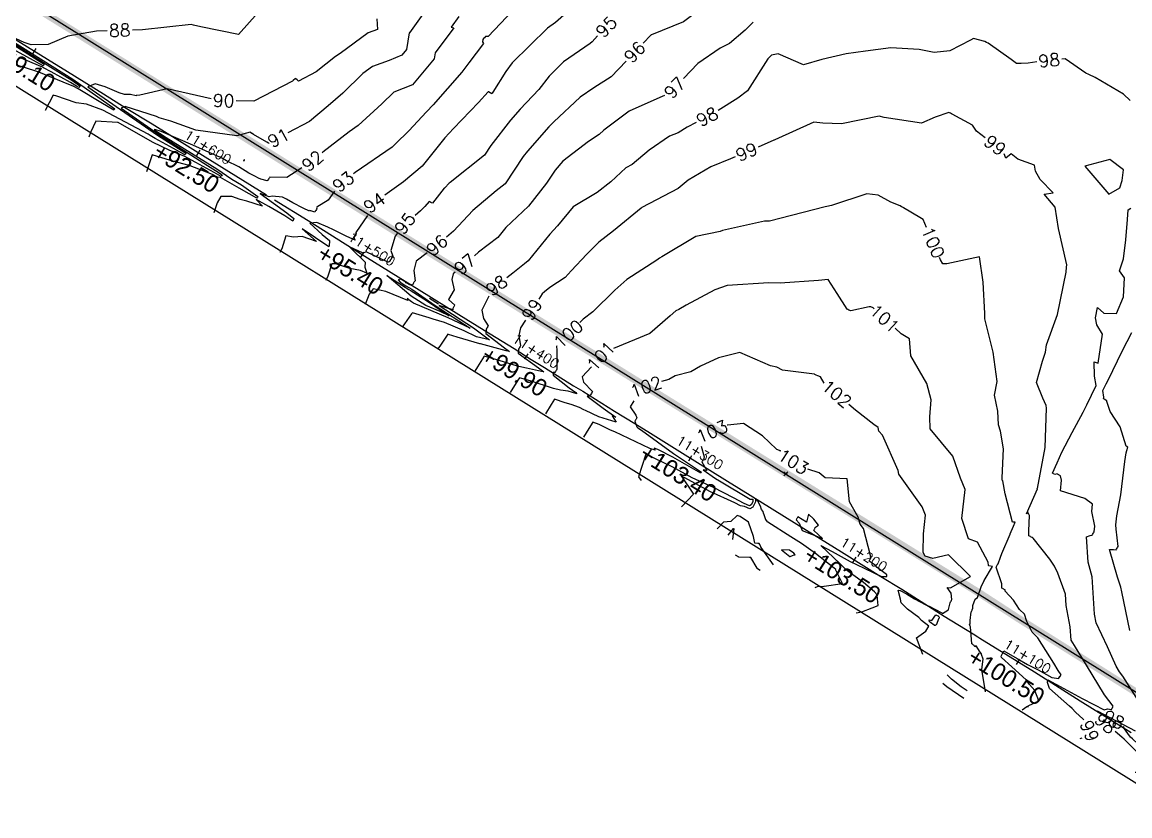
# Model space of a CAD drawing. Header units: metres. Extents: x 729358 to 732680, y 1423022 to 1426117.
# Drawn here: x 729674 to 730248, y 1424197 to 1424608 of the extents above; entities that cross this region are included whole.
import ezdxf
from ezdxf.enums import TextEntityAlignment as Align

# ---------------------------------------------------------------- set-up
doc = ezdxf.new("R2010")
doc.units = ezdxf.units.M
doc.header["$MEASUREMENT"] = 0
doc.header["$PDMODE"] = 35
doc.header["$PDSIZE"] = -10
doc.linetypes.add('CENTER_2', pattern=[2, 1.25, -0.25, 0.25, -0.25])
doc.linetypes.add('PHANTOM', pattern=[2.5, 1.25, -0.25, 0.25, -0.25, 0.25, -0.25])
for name, color, linetype in [('36Bound', 6, 'PHANTOM'), ('EG_Road', 240, 'Continuous'), ('HR36 IE-Exi_Xref$0$CONTOUR', 8, 'Continuous'), ('HR36 IE-Exi_Xref$0$CONTOURINDEX', 10, 'Continuous'), ('HR36 IE-Exi_Xref$0$CONTOURTEXT', 7, 'Continuous'), ('main-entrance', 7, 'Continuous'), ('Road', 160, 'Continuous'), ('STA', 1, 'Continuous'), ('STALBL', 7, 'Continuous')]:
    doc.layers.add(name, color=color, linetype=linetype)
doc.styles.add('HR36 IE-Exi_Xref$0$5mm', font='simplex', dxfattribs={"height": 5})
doc.styles.add('romans_3', font='romans.shx', dxfattribs={"height": 0.635})
doc.styles.add('Standard_3', font='txt')

# ---------------------------------------------------------------- blocks, each defined once
blk = doc.blocks.new('lbl_tic')
at = {"color": 1}
blk.add_line((0, -0.20825), (0, 0.20825), dxfattribs=at)
blk = doc.blocks.new('STA')
at = {"layer": 'STA', "color": 1}
blk.add_lwpolyline([(0, 2.7), (0, -2.7)], dxfattribs=at)

msp = doc.modelspace()

# ---------------------------------------------------------------- linework, layer by layer
at = {"layer": '36Bound', "const_width": 3.84}
msp.add_lwpolyline([(729994.08, 1425024.16), (729814.03, 1424892.64), (729759.93, 1424853.11), (729672.61, 1424789.3), (729609.04, 1424745.05), (729561.74, 1424689.64), (729684.85, 1424613.13), (729803.79, 1424539.21), (729872.43, 1424496.55), (730169.82, 1424312.49), (730190.04, 1424299.35), (730307.65, 1424225.72)], dxfattribs=at)
at = {"layer": 'HR36 IE-Exi_Xref$0$CONTOUR', "flags": 128}
for points, elevation in [([(729915.63, 1424652.59), (729907.46, 1424642.33), (729903.51, 1424637.21), (729889.95, 1424625.84), (729888.88, 1424624.84), (729889.61, 1424623.64), (729889.52, 1424623.64), (729889.46, 1424623.58), (729888.82, 1424622.93), (729888.76, 1424622.86), (729888.12, 1424622.21), (729874.21, 1424602.86), (729874.23, 1424602.86), (729874.13, 1424602.73), (729872.74, 1424594.08), (729870.31, 1424591.17), (729863.65, 1424588.47), (729855.02, 1424585.35), (729850.03, 1424581.68), (729839.75, 1424571.55), (729832.17, 1424564.98), (729822.45, 1424556.86), (729811.25, 1424550.94)], 91), ([(729941.64, 1424628.08), (729939.77, 1424626.82), (729933.96, 1424620.28), (729927.83, 1424614.42), (729915.07, 1424600.93), (729914.55, 1424600.95), (729913.62, 1424600.85), (729913.08, 1424600.19), (729912.68, 1424599.77), (729912.28, 1424599.36), (729912.05, 1424598.18), (729912.62, 1424597.33), (729905.02, 1424587.27), (729901.45, 1424582.34), (729886.49, 1424565.47), (729883.08, 1424561.93), (729873.99, 1424552.04), (729867.04, 1424545.23), (729865.25, 1424543.61), (729846.04, 1424530.36), (729845.17, 1424529.68)], 93), ([(730052.38, 1424608.37), (730048.27, 1424604.23), (730040.2, 1424597.19), (730035.36, 1424594.82), (730023.67, 1424586.97), (730016.23, 1424579.07)], 97), ([(729659.76, 1424603.11), (729688.45, 1424584.99), (729699.23, 1424578.2), (729703.41, 1424575.29), (729703.36, 1424575.2), (729702.89, 1424574.44), (729701.61, 1424575.21), (729698.5, 1424577.09), (729688.59, 1424582.54), (729684.64, 1424584.71), (729684.02, 1424585.05), (729672.1, 1424589.95)], 87), ([(729971.77, 1424601.17), (729968.91, 1424598.2), (729967.89, 1424597.33), (729954.16, 1424587.75), (729946.66, 1424580.3), (729941.37, 1424573.35), (729931.69, 1424563.3), (729926.66, 1424557.63), (729916.44, 1424544.49), (729913.06, 1424539.39), (729895.28, 1424525.28), (729894.78, 1424524.86), (729892.6, 1424522.57), (729892.16, 1424522.25), (729886.14, 1424514.5), (729885.67, 1424514.75), (729885.27, 1424514.98), (729884.8, 1424515.24), (729884.39, 1424515.47), (729882.2, 1424512.76), (729880.04, 1424510.61), (729877.2, 1424508.23)], 95), ([(730006.43, 1424570.32), (730003.96, 1424569.33), (729988.16, 1424562.26), (729975.01, 1424552.41), (729972.58, 1424550.12), (729967.12, 1424546.55), (729953.79, 1424536.32), (729949.74, 1424531.74), (729945.23, 1424524.98), (729936.01, 1424512.97), (729924.23, 1424501.95), (729920.06, 1424496.79), (729910.08, 1424489.1), (729907.97, 1424487.28)], 97), ([(729801.56, 1424545.83), (729801.37, 1424545.72), (729801.24, 1424545.67), (729800.41, 1424546.11), (729793.36, 1424550.08), (729793.4, 1424550.13), (729792.78, 1424550.62), (729792.56, 1424550.68), (729791.95, 1424551.17), (729791.76, 1424551.29), (729784.74, 1424549.43), (729763.49, 1424552.35), (729750.59, 1424557.08), (729750.55, 1424557.09), (729750.54, 1424557.09), (729750.53, 1424557.09), (729750.53, 1424557.09), (729750.52, 1424557.09), (729744.57, 1424558.8), (729743.11, 1424559.42), (729726.83, 1424564.59), (729724.79, 1424563.75), (729744.2, 1424550.22), (729769.59, 1424534.15), (729773.77, 1424531.55), (729777.19, 1424529.26), (729776.81, 1424528.64), (729776.67, 1424528.4), (729773.08, 1424530.44), (729763.47, 1424535.7), (729757.49, 1424538.98), (729750, 1424541.87), (729741.08, 1424546.23), (729723.22, 1424556.29), (729723.07, 1424556.34), (729722.94, 1424556.36), (729711.78, 1424557.11), (729709.02, 1424551.14), (729708.11, 1424548.79)], 91), ([(730172.63, 1424548.42), (730168.13, 1424551.87), (730166.05, 1424555.04), (730155.52, 1424560.67), (730155.1, 1424560.88), (730154.63, 1424561.12), (730154.16, 1424561.37), (730153.73, 1424561.57), (730146.8, 1424559.15), (730139.55, 1424555.99), (730120.37, 1424558.86), (730117.62, 1424559.54), (730098.24, 1424555.61), (730088.56, 1424556.06), (730083.76, 1424556.49), (730063.55, 1424547.38), (730063.3, 1424547.24), (730063.16, 1424547.21), (730054.92, 1424543.65)], 99), ([(729788.6, 1424537.01), (729788.32, 1424536.5), (729788.8, 1424536.66), (729788.78, 1424536.72), (729788.78, 1424536.73), (729788.69, 1424536.98), (729788.6, 1424537.01)], 91.5), ([(730043.12, 1424538.54), (730040.71, 1424537.5), (730030.5, 1424533.34), (730018.78, 1424526.42), (730013.49, 1424522.23), (729994.72, 1424512.24), (729994.48, 1424512.09), (729994.33, 1424512), (729980.03, 1424500.29), (729972.37, 1424494.29), (729966.16, 1424488.16), (729958.13, 1424479.54), (729954.94, 1424476.02), (729946.93, 1424470.85), (729944.29, 1424468.65), (729943.05, 1424467.65), (729941.27, 1424464.87)], 99), ([(730223.78, 1424246.92), (730223.4, 1424247.29), (730219.5, 1424251), (730219.49, 1424251.01), (730217.73, 1424252.86), (730216.28, 1424254.09), (730205.91, 1424263.2), (730204.91, 1424266.38), (730205.06, 1424267.65), (730213.38, 1424263.27), (730222.9, 1424258.09), (730228.97, 1424254.85), (730234.27, 1424252.06), (730235.97, 1424252.73), (730238.04, 1424252.34), (730238.35, 1424252.87), (730238.54, 1424253.2), (730238.85, 1424253.73), (730239.05, 1424254.07), (730234.48, 1424259.93), (730225.22, 1424275.21), (730218.89, 1424285.39), (730217.23, 1424288.2), (730216.71, 1424295.05), (730214.6, 1424306.14), (730214.23, 1424312.03), (730210.31, 1424322.91), (730208.61, 1424326.48), (730206.06, 1424330.17), (730197.56, 1424341.07), (730197.08, 1424341.4), (730196.96, 1424341.46), (730196.17, 1424341.8), (730196.05, 1424341.86), (730195.26, 1424342.21), (730195.22, 1424343.9), (730195.22, 1424343.9), (730195.31, 1424344.82), (730195.59, 1424352.85), (730194.81, 1424354.57), (730194.08, 1424353.65), (730195.93, 1424357.96), (730199.7, 1424366.57), (730199.63, 1424366.57), (730199.44, 1424366.61), (730199.7, 1424366.73), (730203.66, 1424388.02), (730203.66, 1424388.04), (730203.67, 1424388.05), (730204.44, 1424408.37), (730204.22, 1424409.79), (730202.59, 1424413.53), (730199.29, 1424421.62), (730202.36, 1424432.73), (730203.91, 1424437.47), (730204.44, 1424441.25), (730210.1, 1424456.91), (730214.6, 1424478.9), (730214.8, 1424481.43), (730214.92, 1424482.61), (730210.6, 1424501.4), (730208.85, 1424512.43), (730203.27, 1424519.2), (730207.8, 1424519.91), (730201.22, 1424526.84), (730198.71, 1424531.14), (730198.23, 1424534.3), (730189.58, 1424537.35), (730186.1, 1424540.15), (730183.37, 1424537.87), (730182.41, 1424540.05)], 99), ([(730224.37, 1424533.66), (730236.77, 1424519.24), (730242.44, 1424522.5), (730243.63, 1424526.31), (730244.37, 1424531.76), (730237.24, 1424537.14), (730224.37, 1424533.66)], 98.5), ([(729835.47, 1424520.82), (729832.2, 1424516.08), (729826.18, 1424512.56), (729826.01, 1424512.19), (729826.23, 1424511.65), (729825.99, 1424511.27), (729825.7, 1424510.81), (729825.45, 1424510.42), (729825.16, 1424509.96), (729822.57, 1424510.76), (729822.39, 1424510.37), (729819.18, 1424511.9), (729813.89, 1424514.69), (729810.5, 1424516.55), (729808.44, 1424517.64), (729803.18, 1424518.13), (729801.62, 1424517.88), (729796.9, 1424519.63), (729810.75, 1424509.53), (729814.27, 1424506.61), (729814.23, 1424506.07), (729813.77, 1424505.32), (729809.66, 1424508.08), (729801.36, 1424512.79), (729794.84, 1424516.49), (729798.12, 1424512.97), (729789.98, 1424515.58), (729786.43, 1424516.41), (729782.11, 1424518.05), (729776.56, 1424517.96), (729774.59, 1424514.75), (729772.78, 1424509.6)], 93), ([(729867.9, 1424498.88), (729866.8, 1424497.48), (729864.54, 1424490.03), (729865.71, 1424487.07), (729864.84, 1424485.83), (729864.88, 1424485.72), (729864.33, 1424485), (729864.28, 1424484.92), (729863.67, 1424484.24), (729863.61, 1424484.16), (729863.26, 1424483.93), (729863.25, 1424483.93), (729863.19, 1424483.94), (729863.18, 1424483.94), (729863.09, 1424484), (729863.09, 1424484), (729863.05, 1424484.03), (729851.9, 1424489.44), (729850.24, 1424488.71), (729843.16, 1424492), (729843.16, 1424492), (729844.07, 1424491.02), (729851.34, 1424483.97), (729851.18, 1424481.48), (729852.2, 1424478.29), (729848.8, 1424479.68), (729843.34, 1424480.78), (729836.1, 1424483.21), (729834.07, 1424483.06), (729831.89, 1424476.83), (729830.99, 1424474.44)], 95), ([(729887.4, 1424461.14), (729894.83, 1424456.25), (729890.13, 1424458.46), (729882.76, 1424461.59), (729875.1, 1424466.38), (729862.52, 1424477.04), (729873.95, 1424469.81), (729875.17, 1424469.08), (729883.13, 1424464.12), (729887.4, 1424461.14)], 95.5), ([(729897.99, 1424478.8), (729896.94, 1424478.01), (729896.19, 1424474.99), (729897.48, 1424469.68), (729894.45, 1424464.63), (729894.46, 1424464.62), (729897.79, 1424461.75), (729897.64, 1424461.52), (729897.27, 1424460.89), (729897.13, 1424460.66), (729896.76, 1424460.04), (729896.74, 1424459.29), (729889.68, 1424461.63), (729907.41, 1424449.97), (729915.71, 1424443.84), (729909.05, 1424445.38), (729902.61, 1424448.4), (729892.35, 1424452.77), (729886.54, 1424454.43), (729884.4, 1424455.12), (729875.8, 1424457.84), (729875.37, 1424457.19), (729870.52, 1424450.39)], 97), ([(730115.04, 1424459.81), (730114.52, 1424460.29), (730113.39, 1424460.87), (730112.45, 1424460.88), (730102.93, 1424458.8), (730102.42, 1424459.01), (730102.01, 1424459.21), (730101.51, 1424459.42), (730101.09, 1424459.6), (730095.95, 1424467.71), (730095.95, 1424467.78), (730091.18, 1424475.08), (730086.2, 1424474.51), (730066.38, 1424473.15), (730060.49, 1424473.23), (730038.93, 1424471.97), (730032.47, 1424469.66), (730017.63, 1424461.75), (730013.78, 1424459.56), (730012.27, 1424458.79), (730009.45, 1424456.16), (729998.8, 1424447.04), (729979.99, 1424439.36)], 101), ([(729934.33, 1424454.04), (729931.73, 1424449.98), (729931, 1424446.09), (729931.85, 1424440.7), (729931.63, 1424440.37), (729931.32, 1424439.85), (729931.1, 1424439.52), (729930.78, 1424439), (729930.74, 1424438.13), (729930.58, 1424436.84), (729941.09, 1424429.32), (729943.88, 1424427.15), (729942.71, 1424427.33), (729934.86, 1424429.12), (729930.9, 1424429.95), (729929.68, 1424430.27), (729918.99, 1424433.53), (729912.91, 1424435.31), (729909.5, 1424429.8), (729908.12, 1424427.58)], 99), ([(730172.77, 1424261.47), (730170.84, 1424273.05), (730171.52, 1424278.41), (730170.72, 1424280.84), (730170.72, 1424280.84), (730170.72, 1424280.92), (730170.73, 1424281.03), (730170.74, 1424281.14), (730170.09, 1424281.95), (730168.04, 1424285.31), (730167.22, 1424284.82), (730166.85, 1424285.5), (730166.55, 1424285.67), (730166, 1424286.18), (730165.76, 1424286.31), (730164.96, 1424295.14), (730164.88, 1424295.53), (730164.49, 1424296.38), (730164.3, 1424296.57), (730164.76, 1424296.59), (730164.8, 1424296.7), (730164.92, 1424298.42), (730165.44, 1424302.91), (730165.49, 1424303.07), (730165.81, 1424303.83), (730165.87, 1424304), (730166.19, 1424304.76), (730166.27, 1424306.12), (730166.28, 1424306.16), (730167.51, 1424309.53), (730168.61, 1424310.33), (730168.61, 1424310.34), (730170.77, 1424316.36), (730172.12, 1424319), (730172.14, 1424319.05), (730172.17, 1424319.1), (730176.39, 1424326.43), (730174.49, 1424326.8), (730174.44, 1424326.83), (730174.2, 1424328.55), (730168.69, 1424338.96), (730163.98, 1424340.73), (730160.48, 1424351.21), (730162.32, 1424366.25), (730159.83, 1424372.08), (730155.8, 1424383.56), (730144.08, 1424397.68), (730143.95, 1424403.84), (730144.7, 1424412.78), (730142.36, 1424421.09), (730134.19, 1424435.55), (730133.47, 1424444.37), (730129.08, 1424446.93), (730125.92, 1424449.83)], 101), ([(730247.63, 1424293.28), (730243.49, 1424313.2), (730242.99, 1424315.63), (730241.14, 1424320.91), (730237.08, 1424335.26), (730239.07, 1424335.21), (730240.46, 1424334.97), (730240.71, 1424335.37), (730240.99, 1424335.82), (730241.24, 1424336.22), (730241.52, 1424336.67), (730240.51, 1424345.78), (730240.37, 1424347.94), (730240.92, 1424352.65), (730242.93, 1424363.46), (730245.09, 1424380.7), (730245.7, 1424385.17), (730245.99, 1424386.47), (730246.65, 1424388.21), (730246.65, 1424388.23), (730245.65, 1424388.72), (730245.64, 1424388.74), (730242.56, 1424398.7), (730237.46, 1424406.59), (730235.69, 1424411.83), (730235.74, 1424412.25), (730235.73, 1424412.26), (730234.89, 1424412.77), (730234.84, 1424412.8), (730234.04, 1424413.3), (730234.09, 1424413.81), (730234.1, 1424414.11), (730233.58, 1424417.5), (730235.39, 1424420.93), (730236.13, 1424422.5), (730236.13, 1424422.5), (730243.87, 1424438.25), (730248.61, 1424447.63)], 97), ([(729968.52, 1424429.85), (729963.77, 1424424.68), (729964.45, 1424421.87), (729969.17, 1424417.05), (729968.95, 1424416.67), (729968.65, 1424416.2), (729968.43, 1424415.82), (729968.13, 1424415.34), (729967.41, 1424414.59), (729966.32, 1424414.52), (729974.66, 1424408.42), (729974.66, 1424408.42), (729981.24, 1424403.69), (729979.32, 1424404.33), (729981.3, 1424401.22), (729972.48, 1424403.94), (729965.52, 1424407.21), (729964.67, 1424407.54), (729962.43, 1424408.66), (729957.99, 1424410.22), (729955.02, 1424411.2), (729949.44, 1424413.06), (729947.78, 1424410.37), (729944.72, 1424405.43)], 101), ([(730066.56, 1424386.06), (730066.48, 1424386.17), (730066.48, 1424386.21), (730066.48, 1424386.21), (730065.99, 1424386.43), (730065.56, 1424386.62), (730065.14, 1424386.81), (730064.63, 1424386.98), (730064.55, 1424387.12), (730057.28, 1424393.98), (730047.41, 1424400.4), (730039.1, 1424399.64), (730038.87, 1424399.55)], 103), ([(730025.42, 1424388.65), (730026.96, 1424383.2), (730026.84, 1424382.25), (730026.59, 1424381.84), (730026.32, 1424381.4), (730026.06, 1424380.99), (730025.79, 1424380.55), (730028.43, 1424376.09), (730026.4, 1424376.42), (730032.88, 1424372.01), (730032.88, 1424372.01), (730032.91, 1424371.99), (730034.97, 1424370.69), (730050.92, 1424361.25), (730052.13, 1424361.23), (730052.13, 1424359.91), (730051.33, 1424358.29), (730050.41, 1424357.77), (730047.76, 1424358.94), (730042.15, 1424361.97), (730031.79, 1424367.36), (730020.86, 1424372.32), (730010.49, 1424378), (729996.69, 1424384.59), (729993.01, 1424372.88), (729994.39, 1424370.96)], 103), ([(730066.5, 1424386.26), (730066.52, 1424386.3), (730066.51, 1424386.3), (730066.07, 1424386.45), (730066.5, 1424386.26)], 103), ([(730105.78, 1424302.36), (730108.68, 1424302.82), (730114.07, 1424304.93), (730117.17, 1424306.25), (730116.88, 1424309.6), (730116.74, 1424311.73), (730115.23, 1424313.25), (730109.59, 1424318.01), (730104.12, 1424322.04), (730100.56, 1424324.67), (730097.53, 1424327.78), (730087.43, 1424337.21), (730093.31, 1424334.23), (730102.65, 1424329.05), (730102.67, 1424329.04), (730109.97, 1424325.59), (730118.83, 1424321.17), (730118.84, 1424321.17), (730118.87, 1424321.16), (730119.35, 1424321.18), (730121.08, 1424321.19), (730121.1, 1424321.19), (730121.64, 1424321.26), (730121.6, 1424321.84), (730121.64, 1424321.89), (730121.69, 1424322.02), (730121.68, 1424322.07), (730121.59, 1424322.2), (730121.55, 1424322.27), (730116.67, 1424325.87), (730115.59, 1424327.1), (730112.44, 1424329.17), (730112.66, 1424329.54), (730112.94, 1424330.04), (730113.16, 1424330.41), (730113.44, 1424330.91), (730113.18, 1424332.05), (730109.63, 1424346.14), (730107.84, 1424348.27), (730106.82, 1424351.91), (730102.28, 1424359.89), (730101.13, 1424371.72), (730089.7, 1424372.39), (730086.52, 1424374.94), (730080.75, 1424376.87)], 103), ([(730084.47, 1424315.54), (730085.72, 1424315.99), (730088.94, 1424316.13), (730089.26, 1424316.15), (730098.65, 1424317.51), (730095.31, 1424324.49), (730095.18, 1424324.85), (730094.45, 1424325.46), (730084.73, 1424333.14), (730077.41, 1424338.31), (730077.4, 1424338.32), (730071.96, 1424341.7), (730059.94, 1424349.42), (730059.86, 1424349.5), (730059.77, 1424349.56), (730058.95, 1424350.68), (730058.89, 1424350.78), (730058.86, 1424350.88), (730058.78, 1424351.04), (730057.94, 1424353.58), (730057.93, 1424353.64), (730057.94, 1424353.73), (730057.91, 1424353.74), (730057.83, 1424353.89), (730057.83, 1424354.04), (730057.56, 1424354.87), (730056.65, 1424355.91), (730056.12, 1424357.57), (730054.76, 1424360.21), (730054.75, 1424360.21), (730053.62, 1424361.23), (730053.62, 1424361.23), (730053.62, 1424359.91), (730052.23, 1424357.11), (730050.63, 1424356.22), (730047.9, 1424357.42), (730045.75, 1424357.88), (730042.89, 1424359.32), (730029.98, 1424365.19), (730015.12, 1424373.32), (730021.48, 1424363.77), (730015.3, 1424357.34)], 103.5), ([(730077.79, 1424345.04), (730077.81, 1424345.02), (730077.82, 1424345.02), (730088.24, 1424340.87), (730083.8, 1424345.06), (730084.12, 1424345.64), (730084.28, 1424345.94), (730084.6, 1424346.52), (730084.76, 1424346.82), (730086.33, 1424347.76), (730086.32, 1424347.76), (730083.91, 1424350.94), (730081.03, 1424353.45), (730080.11, 1424349.42), (730075.49, 1424352.08), (730075.14, 1424351.44), (730075, 1424351.21), (730074.64, 1424350.55), (730076.15, 1424348.85), (730077.79, 1424345.04)], 103.5), ([(730055.97, 1424324.3), (730054.68, 1424325.22), (730054.67, 1424325.22), (730054.63, 1424325.26), (730054.59, 1424325.29), (730054.49, 1424325.45), (730051.18, 1424331.05), (730050.51, 1424331.07), (730044.92, 1424331.25), (730044.92, 1424331.25), (730044.92, 1424331.25), (730044.87, 1424331.27), (730044.87, 1424331.27), (730044.74, 1424331.33), (730043.28, 1424332.27)], 104.5), ([(730144.93, 1424298.37), (730147.02, 1424301.31), (730147.71, 1424301.03), (730148.26, 1424300.75), (730148.29, 1424300.73), (730148.44, 1424300.62), (730148.54, 1424300.43), (730148.87, 1424300.07), (730148.86, 1424299.87), (730148.88, 1424299.8), (730148.48, 1424299.23), (730147.34, 1424296.36), (730147.31, 1424296.32), (730147.26, 1424296.25), (730146.9, 1424295.95), (730146.74, 1424295.84), (730146.61, 1424295.84), (730146.41, 1424295.83), (730146.21, 1424295.93), (730144.29, 1424297.36), (730143.85, 1424297.77), (730143.67, 1424298.79), (730144.93, 1424298.37)], 101), ([(730161.66, 1424258.03), (730152.73, 1424264.08), (730150.64, 1424265.75)], 102.5), ([(730266.62, 1424209.97), (730269.42, 1424212.48), (730270.25, 1424213.02), (730267.68, 1424218.61), (730266.96, 1424220.22), (730262.28, 1424224.5), (730259.72, 1424227.09), (730249.01, 1424237.04), (730247.89, 1424238.06), (730247.46, 1424238.7), (730243.9, 1424243.51), (730244.59, 1424243.15)], 97.5), ([(730221.92, 1424237.33), (730222.82, 1424237.64)], 99)]:
    msp.add_lwpolyline(points, dxfattribs=dict(at, elevation=elevation))
at = {"layer": 'HR36 IE-Exi_Xref$0$CONTOURINDEX', "flags": 128}
for points, elevation in [([(729877.64, 1424685.08), (729873.34, 1424681.18), (729868.93, 1424677.22), (729860.38, 1424669.91), (729847.91, 1424660.02), (729835.91, 1424645.8), (729834.3, 1424644.15), (729821.76, 1424632.28), (729818.04, 1424629.49), (729804.56, 1424616.32), (729795.72, 1424613.1), (729785.6, 1424601.98), (729766.17, 1424605.91), (729762.32, 1424606.82), (729761.16, 1424607.02), (729735.9, 1424604.32), (729730.63, 1424604.24)], 88), ([(730139.27, 1424666.66), (730139.22, 1424666.66), (730133.05, 1424665.62), (730112.98, 1424668.14), (730110.91, 1424668.01), (730092.8, 1424654.84), (730076.3, 1424647.24), (730074.63, 1424646.11), (730072.91, 1424645.6), (730058.72, 1424642.32), (730045.18, 1424631.47), (730042.2, 1424629.55), (730037.23, 1424625.7), (730029.99, 1424619.49), (730027.43, 1424616.86), (730016.26, 1424608.44), (729999.77, 1424601.8), (729999.57, 1424601.72), (729999.42, 1424601.56), (729995.46, 1424597.43)], 96), ([(729899.88, 1424611.2), (729895.89, 1424605.65), (729897.28, 1424605.39), (729887.49, 1424592.34), (729886.99, 1424589.29), (729875.89, 1424575.93), (729866.12, 1424571.97), (729859.99, 1424565.97), (729847.67, 1424554.82), (729842.93, 1424551.56), (729829.38, 1424540.91), (729829.07, 1424540.64)], 92), ([(729956.83, 1424614.32), (729955.67, 1424613.11), (729949.9, 1424608.19), (729945.73, 1424605.28), (729927.5, 1424587.16), (729924.15, 1424582.75), (729917.52, 1424572.06), (729917.14, 1424571.53), (729916.93, 1424571.27), (729916.07, 1424571.7), (729916.04, 1424571.71), (729915.17, 1424572.14), (729915.14, 1424572.16), (729915.08, 1424572.21), (729910.07, 1424566.69), (729897.1, 1424553.2), (729892.63, 1424548.34), (729880.9, 1424533.75), (729871.18, 1424525.57), (729861.51, 1424518.64)], 94), ([(729857.42, 1424609.99), (729857.64, 1424604.58), (729852.88, 1424602.85), (729838.33, 1424592.16), (729835.9, 1424590.59), (729825.96, 1424582.63), (729816.81, 1424577.81), (729816.1, 1424578.39), (729816.03, 1424578.44), (729815.32, 1424579.01), (729815.25, 1424579.06), (729813.93, 1424578.13), (729813.65, 1424577.79), (729793.67, 1424567.33), (729784.51, 1424567.51)], 90), ([(729717.54, 1424603.83), (729711.97, 1424603.59), (729697.15, 1424601.13), (729687.07, 1424596.79), (729678.26, 1424596.55), (729674.57, 1424597.82), (729668.12, 1424600.75), (729667.19, 1424600.4), (729667.64, 1424598.9), (729699.72, 1424578.7), (729721.53, 1424563.5), (729721.26, 1424563.07), (729721, 1424562.65), (729714.36, 1424566.67), (729702.52, 1424573.84), (729700.04, 1424575.16), (729697.77, 1424576.02), (729682.21, 1424582.41), (729674.21, 1424585.01), (729667.94, 1424586.67), (729658.24, 1424590.53), (729653.21, 1424592.47), (729650.19, 1424586.77), (729648.98, 1424584.48)], 88), ([(729659.35, 1424602.64), (729684.91, 1424586.5), (729684.57, 1424585.95), (729684.39, 1424585.65), (729675.97, 1424590.27), (729666.83, 1424595.29)], 86), ([(730199.34, 1424587.69), (730194.97, 1424587.09), (730191.3, 1424586.93), (730188.93, 1424586.95), (730186.11, 1424588.93), (730174.21, 1424597.37), (730173.35, 1424597.84), (730173.34, 1424597.85), (730172.48, 1424598.32), (730172.46, 1424598.33), (730166.66, 1424599.85), (730164.99, 1424598.94), (730154.27, 1424593.54), (730146.26, 1424592.57), (730138.48, 1424594.2), (730123.72, 1424594.98), (730110.66, 1424593.3), (730100.62, 1424591.9), (730087.93, 1424588.92), (730078.47, 1424586.26), (730065.36, 1424591.86), (730061.9, 1424591.16), (730060.05, 1424589.3), (730049.46, 1424572.75), (730044.52, 1424568.93), (730034.29, 1424562.53)], 98), ([(729986.56, 1424588.15), (729978.78, 1424580.04), (729969.77, 1424574.27), (729962.76, 1424569.51), (729949.07, 1424556.68), (729946.56, 1424554.07), (729935.37, 1424541.45), (729933.22, 1424538.69), (729923.88, 1424524.6), (729919.25, 1424520.93), (729907.17, 1424510.76), (729897.06, 1424500.1), (729893.44, 1424496.97)], 96), ([(730247.85, 1424567.68), (730244.3, 1424571.01), (730229.6, 1424579.7), (730226.31, 1424581.23), (730224.81, 1424581.93), (730214.15, 1424589.33), (730212.36, 1424589.17)], 98), ([(729771.43, 1424568.56), (729748.76, 1424573.77), (729734.49, 1424570.52), (729732.64, 1424570.4), (729732.63, 1424570.32), (729732.58, 1424570.2), (729729.71, 1424570.81), (729726.58, 1424570.93), (729723.83, 1424571.72), (729716.59, 1424574.79), (729711.41, 1424576.44), (729707.61, 1424574.88), (729743.72, 1424549.71), (729758.37, 1424540.43), (729758.12, 1424540.01), (729757.85, 1424539.58), (729751.97, 1424542.8), (729742.53, 1424547.98), (729739.85, 1424549.6), (729738.75, 1424550.26), (729715.36, 1424562.66), (729706.79, 1424565.92), (729701.46, 1424566.49), (729690.95, 1424570.13), (729690.04, 1424570.37), (729689.64, 1424570.53), (729685.5, 1424562.52), (729685.48, 1424562.5)], 90), ([(730022.78, 1424556.28), (730018.13, 1424553.86), (730013.58, 1424551.04), (730008.96, 1424549.19), (729998.48, 1424541.97), (729989.7, 1424534.62), (729986.33, 1424532.88), (729978.62, 1424525.62), (729971.47, 1424520.06), (729959.18, 1424512.64), (729950.97, 1424502.8), (729946.98, 1424498.46), (729935.8, 1424484.74), (729933.82, 1424483.09), (729927.89, 1424478.3), (729924.66, 1424475.84)], 98), ([(729818.45, 1424532.93), (729810.68, 1424527.88), (729801.82, 1424528.04), (729801.7, 1424527.76), (729801.36, 1424527.27), (729801.14, 1424526.92), (729800.8, 1424526.44), (729800.58, 1424526.1), (729797.29, 1424526.94), (729796.01, 1424527.46), (729794.18, 1424528.47), (729791.04, 1424530.13), (729791.03, 1424530.13), (729785.77, 1424533.31), (729779.45, 1424536.55), (729779.43, 1424536.56), (729776.17, 1424538.34), (729775.19, 1424538.78), (729761.94, 1424544.53), (729745.65, 1424551.66), (729745.65, 1424551.66), (729742.25, 1424552.74), (729741.96, 1424552.62), (729744.67, 1424550.74), (729748.21, 1424548.5), (729774.36, 1424532.27), (729782.13, 1424527.06), (729787.2, 1424524.12), (729795.73, 1424517.94), (729795.53, 1424517.61), (729795.21, 1424517.08), (729791.13, 1424519.4), (729785.94, 1424522.34), (729776.31, 1424527.81), (729774.77, 1424527.97), (729772.23, 1424529.33), (729759.67, 1424534.26), (729759.39, 1424534.25), (729750.46, 1424536.62), (729740.95, 1424539.59), (729740.25, 1424537.53), (729737.93, 1424530.75)], 92), ([(730142.24, 1424501.96), (730140.44, 1424506.11), (730138.73, 1424507.09), (730130.35, 1424512.18), (730130.19, 1424512.26), (730129.47, 1424512.64), (730129.31, 1424512.73), (730128.58, 1424513.11), (730123.76, 1424515.04), (730117.1, 1424518.78), (730111.24, 1424519.45), (730092.99, 1424513.4), (730090.61, 1424512.86), (730089.62, 1424512.61), (730060.77, 1424505.31), (730058.18, 1424505.31), (730036.46, 1424500.32), (730035.24, 1424499.9), (730022.7, 1424497.36), (730005.04, 1424486.73), (730003.91, 1424486.09), (730002.43, 1424485.1), (729986.83, 1424474.98), (729980.66, 1424469.55), (729969.33, 1424458.3), (729964.23, 1424454.51), (729962.54, 1424452.77)], 100), ([(729852.59, 1424508.2), (729846.38, 1424499.36), (729846.69, 1424498.45), (729846.54, 1424498.24), (729846.12, 1424497.63), (729845.94, 1424497.44), (729845.54, 1424496.81), (729845.44, 1424496.74), (729846.06, 1424495.42), (729841.81, 1424497.34), (729841.81, 1424497.35), (729834.84, 1424500.67), (729831.92, 1424502.21), (729826.27, 1424504.62), (729822.6, 1424504.25), (729829.06, 1424498.4), (729832.81, 1424495.29), (729832.61, 1424492.25), (729832.44, 1424491.98), (729818.62, 1424501.23), (729826.13, 1424494.71), (729818.56, 1424497.24), (729814.1, 1424496.91), (729810.19, 1424497.64), (729808.16, 1424490.83), (729807, 1424488.97)], 94), ([(730254.23, 1424253.51), (730244.02, 1424269.63), (730242.33, 1424271.81), (730240.49, 1424274.84), (730236.12, 1424284.73), (730230.11, 1424297.26), (730229.32, 1424301.76), (730228.09, 1424321.1), (730225.97, 1424328.61), (730225.09, 1424341.83), (730227.09, 1424342.51), (730228.02, 1424342.66), (730228.24, 1424343.02), (730228.55, 1424343.5), (730228.77, 1424343.86), (730229.08, 1424344.35), (730229.41, 1424347.21), (730227.87, 1424354.92), (730228.34, 1424358.59), (730224.37, 1424361.52), (730211.76, 1424365.55), (730212.11, 1424371.03), (730211.71, 1424373.4), (730211.05, 1424373.73), (730210.82, 1424373.87), (730210.17, 1424374.21), (730209.94, 1424374.35), (730208.66, 1424373.98), (730207.58, 1424374.8), (730209.96, 1424380.01), (730212.39, 1424385.52), (730212.39, 1424385.52), (730212.39, 1424385.53), (730217.75, 1424395.83), (730223.38, 1424406.37), (730223.38, 1424406.38), (730225.37, 1424410.14), (730230.09, 1424420.16), (730229.36, 1424425.04), (730229.04, 1424432.38), (730229.04, 1424432.38), (730231.25, 1424431.64), (730233.43, 1424446.75), (730230.42, 1424451.51), (730229.82, 1424455.2), (730230.79, 1424460.6), (730234.05, 1424457.59), (730240.67, 1424457.38), (730244.41, 1424465.98), (730244.86, 1424475.91), (730242.25, 1424479.56), (730244.35, 1424485.67), (730245.56, 1424495.53), (730246.42, 1424506.13), (730246.68, 1424511.08), (730248.15, 1424511.93)], 98), ([(729883.46, 1424488.86), (729877.71, 1424484.59), (729876.5, 1424479.67), (729876.49, 1424479.61), (729877.14, 1424474.28), (729876.66, 1424473.79), (729876.47, 1424473.53), (729876.29, 1424473.26), (729876.11, 1424472.63), (729874.79, 1424472.06), (729872.59, 1424473.31), (729872.24, 1424473.75), (729869.55, 1424475.13), (729868.37, 1424474.87), (729869.46, 1424473.7), (729872.43, 1424471.82), (729875.41, 1424470.04), (729877.27, 1424468.89), (729887.66, 1424461.63), (729905.71, 1424449.74), (729894.29, 1424455.11), (729876.35, 1424462.73), (729875.23, 1424463.44), (729873.07, 1424465.27), (729873.42, 1424464.15), (729862.08, 1424468.77), (729855.4, 1424470.12), (729853.39, 1424467.42), (729851.26, 1424462.12)], 96), ([(730191.74, 1424252.12), (730194.31, 1424253.82), (730194.74, 1424253.79), (730195.12, 1424253.92), (730194.88, 1424254.29), (730200.46, 1424256.74), (730198.31, 1424262.16), (730195.68, 1424265.32), (730193.93, 1424267.72), (730186.47, 1424274.36), (730181.17, 1424279.18), (730180.89, 1424279.97), (730182.24, 1424282.77), (730189.28, 1424278.79), (730194.53, 1424275.7), (730194.54, 1424275.69), (730200.07, 1424272.78), (730207.14, 1424268.93), (730210.76, 1424268.38), (730210.89, 1424268.58), (730211.37, 1424269.35), (730211.42, 1424269.43), (730211.89, 1424270.2), (730211.94, 1424270.28), (730210.54, 1424272.53), (730208.25, 1424276.4), (730199.98, 1424289.52), (730199.97, 1424289.52), (730197.05, 1424292.38), (730194.27, 1424297.87), (730192.99, 1424301.65), (730190.42, 1424304.14), (730187.34, 1424309.01), (730183, 1424313.59), (730183.05, 1424314.22), (730182.93, 1424314.28), (730182.18, 1424314.7), (730182.05, 1424314.77), (730181.3, 1424315.18), (730181.34, 1424316.73), (730181.32, 1424317.45), (730181.31, 1424317.46), (730178.37, 1424326.03), (730179.27, 1424327.7), (730179.28, 1424327.72), (730179.3, 1424327.78), (730180.6, 1424331.2), (730181.29, 1424333.08), (730185.55, 1424343.21), (730185.57, 1424343.24), (730185.58, 1424343.29), (730187.28, 1424347.24), (730188.17, 1424349.29), (730186.88, 1424349.39), (730182.94, 1424364.01), (730181.75, 1424370.73), (730181.44, 1424371.17), (730181.37, 1424372.33), (730182.1, 1424387.25), (730180.57, 1424396.47), (730179.53, 1424399.79), (730179.13, 1424406.76), (730177.47, 1424415.1), (730178.88, 1424422.19), (730176.75, 1424437.35), (730172.9, 1424452.64), (730172.42, 1424454.72), (730172.47, 1424457.4), (730171.57, 1424473.58), (730169.7, 1424486.71), (730152.76, 1424483.17), (730150.67, 1424483.22), (730149.54, 1424485.2), (730149, 1424486.46)], 100), ([(729915.34, 1424466.46), (729911.78, 1424459.07), (729912.57, 1424454.88), (729915.07, 1424451), (729914.88, 1424450.7), (729914.54, 1424450.15), (729914.35, 1424449.85), (729914.02, 1424449.3), (729913.94, 1424448.56), (729913.77, 1424446.99), (729923.52, 1424439.59), (729926.06, 1424437.76), (729924.37, 1424438.12), (729911.05, 1424441.65), (729910.92, 1424441.69), (729910.78, 1424441.73), (729898.9, 1424445.13), (729894.41, 1424446.58), (729894.11, 1424446.68), (729889.98, 1424440.55), (729888.82, 1424438.89)], 98), ([(729950.69, 1424440.68), (729950.41, 1424440.24), (729950.67, 1424438.6), (729950.67, 1424438.59), (729950.69, 1424428.59), (729950.39, 1424428.13), (729950.16, 1424427.75), (729949.93, 1424427.37), (729949.63, 1424426.9), (729948.73, 1424426.84), (729948.74, 1424425.51), (729957.06, 1424418.99), (729960.44, 1424416.51), (729960.94, 1424415.74), (729956.49, 1424417.11), (729952.48, 1424417.72), (729948.84, 1424418.55), (729936.82, 1424422.56), (729932.47, 1424423.7), (729931.23, 1424424.08), (729930.48, 1424422.86), (729926.53, 1424416.47)], 100), ([(730089.24, 1424421.42), (730087.28, 1424424.63), (730085.98, 1424425.08), (730085.82, 1424425.15), (730085.09, 1424425.55), (730084.34, 1424425.9), (730084.19, 1424425.97), (730067.56, 1424427.99), (730064.65, 1424429.56), (730061.34, 1424430.24), (730045.4, 1424437.23), (730034.4, 1424434.52), (730025.16, 1424430.11), (730020.09, 1424427.23), (730011.92, 1424425.09), (730008.69, 1424423.3), (730004.83, 1424422.28)], 102), ([(729990.46, 1424412.25), (729988.69, 1424409.03), (729991.52, 1424404.73), (729992.15, 1424403.36), (729991.73, 1424402.68), (729991.63, 1424402.5), (729991.21, 1424401.82), (729991.11, 1424401.65), (729992.07, 1424398.77), (729992.04, 1424398.68), (729992.64, 1424398.27), (729992.64, 1424398.27), (729992.65, 1424398.26), (729994.51, 1424396.93), (730011.14, 1424384.99), (730011.15, 1424384.99), (730011.15, 1424384.98), (730011.15, 1424384.98), (730025.54, 1424375.2), (730025.45, 1424375.07), (730025.27, 1424374.8), (730010.8, 1424383.04), (730003.03, 1424387.02), (730001.04, 1424387.68), (730001.66, 1424386.7), (729998.89, 1424387.56), (729980.61, 1424396.15), (729978.38, 1424397), (729972.5, 1424399.94), (729969.27, 1424401.08), (729967.25, 1424397.85), (729964.49, 1424393.44)], 102), ([(730140.31, 1424280.86), (730137.07, 1424289.46), (730141.92, 1424292.82), (730143.43, 1424295.43), (730139.62, 1424298.36), (730138.27, 1424299.95), (730132.46, 1424304.27), (730129.03, 1424307.55), (730128.67, 1424309.52), (730128.67, 1424309.54), (730127.53, 1424314.06), (730128.59, 1424313.92), (730131.87, 1424312.23), (730136.08, 1424309.67), (730141.84, 1424306.46), (730143.55, 1424305.79), (730150.09, 1424302.45), (730150.42, 1424302.2), (730150.42, 1424302.2), (730150.43, 1424302.19), (730150.56, 1424302.04), (730153.32, 1424303.81), (730153.32, 1424303.81), (730153.49, 1424303.82), (730153.58, 1424304.03), (730153.58, 1424304.03), (730154.51, 1424307.5), (730154.73, 1424308), (730154.94, 1424308.4), (730155.16, 1424308.91), (730155.37, 1424309.31), (730155.04, 1424312.49), (730152.96, 1424315.5), (730154.58, 1424315.37), (730165.11, 1424321.15), (730153.62, 1424332.49), (730145.45, 1424330.5), (730141.54, 1424331.68), (730140.43, 1424333.64), (730140.65, 1424343.31), (730141.71, 1424353.04), (730139.97, 1424357.28), (730127.88, 1424374.28), (730127.55, 1424376.11), (730119.5, 1424394.42), (730117.45, 1424396.51), (730117.09, 1424398.4), (730114.93, 1424399.94), (730105.43, 1424407.43), (730102.02, 1424410.35)], 102), ([(730062.89, 1424327.31), (730056.53, 1424336.19), (730056.46, 1424336.3), (730056.43, 1424336.36), (730056.33, 1424336.56), (730055.76, 1424337.79), (730055.45, 1424338.33), (730055.41, 1424338.33), (730054.8, 1424338.35), (730054.8, 1424338.35), (730053.47, 1424338.49), (730053.35, 1424338.5), (730053.27, 1424338.51), (730053.24, 1424338.52), (730052.64, 1424341.96), (730049.9, 1424349.36), (730045.66, 1424352.35), (730044.1, 1424352.72), (730040.73, 1424349.68), (730036.98, 1424349.35), (730033.72, 1424345.95)], 104), ([(730039.47, 1424342.58), (730042.17, 1424345.98), (730042.27, 1424346.03), (730042.36, 1424346.07), (730041.6, 1424340.37)], 104), ([(730071.32, 1424331.57), (730071.39, 1424331.6), (730071.48, 1424331.64), (730072.71, 1424332.02), (730072.71, 1424332.02), (730072.72, 1424332.02), (730073.66, 1424332.36), (730074.11, 1424332.38), (730073.53, 1424333.21), (730071.22, 1424334.82), (730067.03, 1424334.97), (730071.32, 1424331.57)], 104), ([(730163.24, 1424261.98), (730160.24, 1424264.01), (730155.21, 1424268.05), (730155.03, 1424268.2), (730154.83, 1424268.38), (730154.5, 1424268.68), (730153.42, 1424269.72), (730152.87, 1424270.28)], 102), ([(730231.31, 1424250.82), (730230.66, 1424251.69), (730240.82, 1424246.29), (730250.29, 1424241.29)], 98), ([(730250.37, 1424219.81), (730254.12, 1424219.88), (730256.04, 1424221.56), (730254.46, 1424225.48), (730253.01, 1424228.72), (730251.36, 1424230.23), (730245.53, 1424236.13), (730245.51, 1424236.15), (730244.87, 1424236.79), (730244.69, 1424236.96), (730243.54, 1424237.91), (730240.05, 1424240.88)], 98)]:
    msp.add_lwpolyline(points, dxfattribs=dict(at, elevation=elevation))
at = {"layer": 'main-entrance'}
msp.add_point((730069.27, 1424374.41), dxfattribs=at)
at = {"layer": 'Road'}
for points in [[(731274.01, 1423728.61), (730729.72, 1423997.3), (730306.1, 1424226.85), (729384.59, 1424799.9)], [(731256.3, 1423692.74), (730711.34, 1423961.77), (730285.99, 1424192.25), (729363.46, 1424765.93)]]:
    msp.add_lwpolyline(points, dxfattribs=at)
at = {"layer": 'Road', "color": 9, "linetype": 'CENTER_2', "ltscale": 30}
msp.add_lwpolyline([(729665.86, 1424601.89), (729697, 1424582.73), (729715.61, 1424571.18), (729727.5, 1424563.81), (729740.94, 1424555.64), (729768.31, 1424538.59), (729804.22, 1424516.34), (729821.69, 1424505.57), (729848.95, 1424488.47), (729879.36, 1424469.74), (729899.84, 1424456.96), (729913.01, 1424448.81), (729928.46, 1424439.28), (729937.39, 1424433.53), (729944.26, 1424429.49), (729959.2, 1424419.97), (729964.11, 1424417.14), (729980.48, 1424406.82), (729991.07, 1424400.42), (729999.2, 1424395.42), (730014.41, 1424385.86), (730039.01, 1424370.62), (730050.89, 1424363.29), (730080.02, 1424345.25), (730098.16, 1424333.97), (730118.58, 1424321.24), (730129.36, 1424314.57), (730151.45, 1424300.69), (730166.42, 1424291.44), (730168.9, 1424289.9), (730169.82, 1424289.33), (730198.15, 1424271.78), (730221.84, 1424256.86), (730248.23, 1424240.42)], dxfattribs=at)

# ---------------------------------------------------------------- block references
at = {"layer": 'STA', "color": 9, "rotation": 58.12430500031044}
msp.add_blockref('STA', (729887.01, 1424463.91), dxfattribs=at)
at = {"layer": 'STALBL'}
for p, xscale, yscale, zscale, rotation in [((729679.9, 1424593.25), 7.623049219709502, 7.623049219709502, 7.623049219709502, 328.3899038792849), ((729764.96, 1424540.68), 7.623049219551757, 7.623049219551757, 7.623049219551757, 328.0778902185952), ((729849.89, 1424487.89), 7.62304921968441, 7.62304921968441, 7.62304921968441, 328.380136738173), ((729934.86, 1424435.16), 7.623049219571735, 7.623049219571735, 7.623049219571735, 327.2495029738815), ((730019.85, 1424382.49), 7.623049219576525, 7.623049219576525, 7.623049219576525, 328.2238047279953), ((730104.85, 1424329.8), 7.623049219723106, 7.623049219723106, 7.623049219723106, 328.0646105462153), ((730189.76, 1424276.98), 7.623049219676976, 7.623049219676976, 7.623049219676976, 328.211219468391)]:
    msp.add_blockref('lbl_tic', p, dxfattribs=dict(at, xscale=xscale, yscale=yscale, zscale=zscale, rotation=rotation))

# ---------------------------------------------------------------- texts
at = {"layer": 'EG_Road', "style": 'Standard_3'}
for s, p in [('+89.10', (729675.97, 1424589.23)), ('+89.10', (729675.97, 1424589.23)), ('+92.50', (729761.04, 1424536.66)), ('+92.50', (729761.04, 1424536.66)), ('+95.40', (729845.97, 1424483.87)), ('+95.40', (729845.97, 1424483.87)), ('+99.90', (729930.94, 1424431.14)), ('+99.90', (729930.94, 1424431.14)), ('+103.40', (730015.93, 1424378.47)), ('+103.40', (730015.93, 1424378.47)), ('+103.50', (730100.92, 1424325.78)), ('+103.50', (730100.92, 1424325.78)), ('+100.50', (730185.92, 1424273.1)), ('+100.50', (730185.92, 1424273.1))]:
    msp.add_text(s, height=9, rotation=328.08639, dxfattribs=at).set_placement(p, align=Align.TOP_CENTER)
at = {"layer": 'HR36 IE-Exi_Xref$0$CONTOURTEXT', "char_height": 6.5, "attachment_point": 5, "style": 'HR36 IE-Exi_Xref$0$5mm'}
for s, insert, rotation in [('{95}', (729976.3, 1424605.89, 95), 46.13715), ('{88}', (729724.08, 1424604.1, 88), 2.39814), ('{96}', (729991.01, 1424592.79, 96), 46.19275), ('{98}', (730205.84, 1424588.55, 98), 5.38432), ('{97}', (730011.74, 1424574.31, 97), 46.70627), ('{90}', (729777.96, 1424567.63, 90), 358.88366), ('{98}', (730028.59, 1424559.3, 98), 27.47078), ('{91}', (729806.4, 1424548.38, 91), 27.84688), ('{99}', (730177.73, 1424544.51, 99), 322.51937), ('{99}', (730049.02, 1424541.09, 99), 23.37919), ('{92}', (729824.04, 1424536.45, 92), 39.87294), ('{93}', (729840.02, 1424525.63, 93), 38.16929), ('{94}', (729856.09, 1424514.76, 94), 35.64469), ('{95}', (729871.94, 1424504.03, 95), 51.87815), ('{96}', (729888.57, 1424492.77, 96), 40.81352), ('{100}', (730145.62, 1424494.21, 100), 293.53883), ('{97}', (729903.02, 1424483, 97), 40.81352), ('{98}', (729919.44, 1424471.88, 98), 37.2379), ('{99}', (729937.8, 1424459.46, 99), 57.3456), ('{101}', (730120.48, 1424454.82, 101), 317.46572), ('{100}', (729956.62, 1424446.72, 100), 42.0933), ('{101}', (729973.51, 1424435.29, 101), 47.45732), ('{102}', (729996.85, 1424419.49, 102), 19.65703), ('{102}', (730095.6, 1424415.85, 102), 319.4202), ('{102}', (730095.6, 1424415.85, 102), 319.4202), ('{103}', (730031.05, 1424396.35, 103), 22.23816), ('{103}', (730073.15, 1424380.68, 103), 327.2949), ('{98}', (730235.05, 1424245.11, 98), 319.68677), ('{98}', (730239.28, 1424247.11, 98), 331.96187), ('{99}', (730226.75, 1424241.19, 99), 292.58922)]:
    msp.add_mtext(s, dxfattribs=dict(at, insert=insert, rotation=rotation))
at = {"layer": 'STALBL', "style": 'romans_3'}
for s, rotation, p in [('11+600', 328.07789, (729767.68, 1424540.14)), ('11+500', 328.38014, (729852.6, 1424487.36)), ('11+400', 327.2495, (729937.66, 1424434.58)), ('11+300', 328.2238, (730022.64, 1424381.91)), ('11+200', 328.06461, (730107.64, 1424329.22)), ('11+100', 328.21122, (730192.55, 1424276.4))]:
    msp.add_text(s, height=5, rotation=rotation, dxfattribs=at).set_placement(p, align=Align.BOTTOM_CENTER)

doc.saveas('drawing.dxf')
